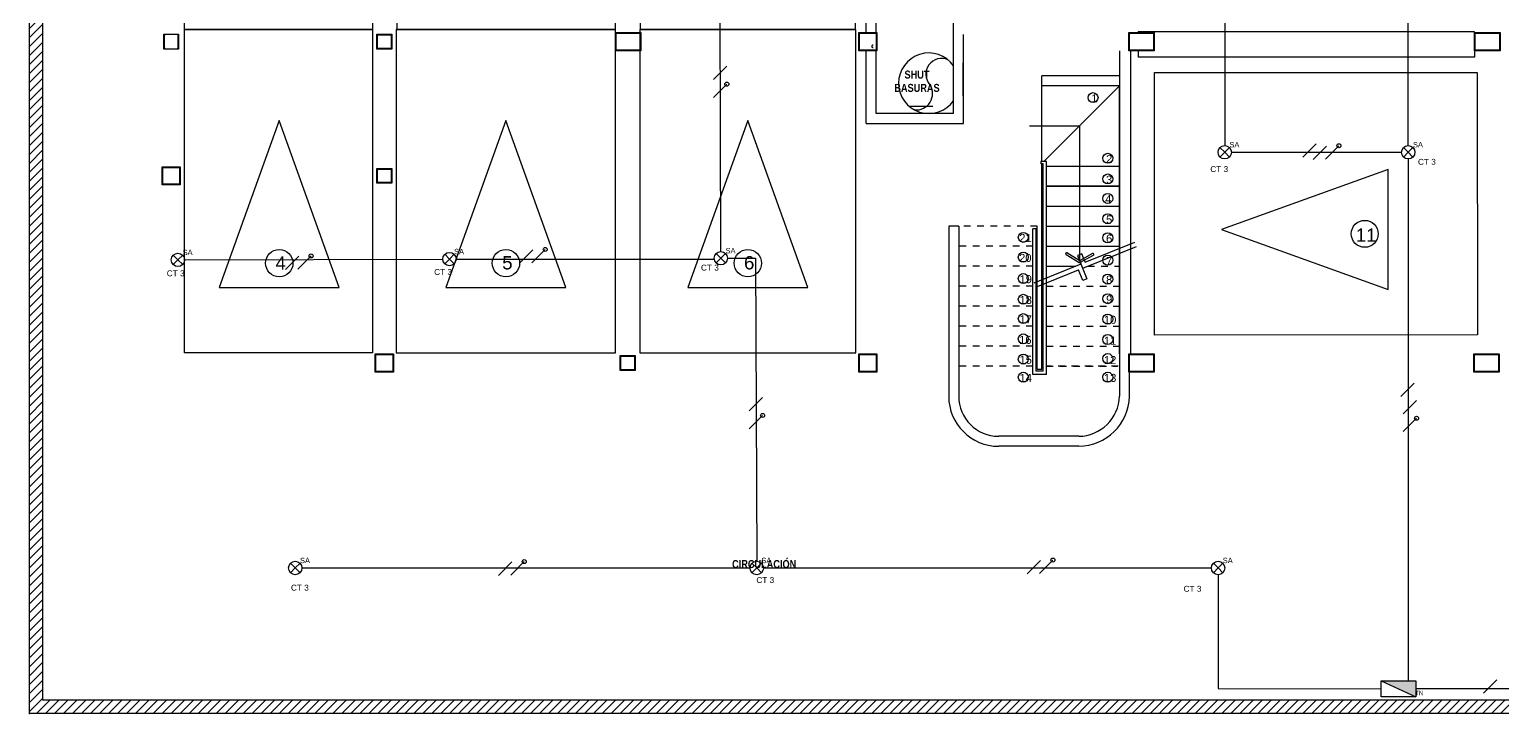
# Model space of a CAD drawing. Header units: metres. Extents: x 0 to 113, y -32 to 21.
# Drawn here: x 19.66 to 41.75, y -32.21 to -21.96 of the extents above; entities that cross this region are included whole.
import ezdxf

# ---------------------------------------------------------------- set-up
doc = ezdxf.new("R2010")
doc.units = ezdxf.units.M
doc.header["$LTSCALE"] = 0.5
doc.linetypes.add('HIDDEN2', pattern=[4.7625, 3.175, -1.5875])
for name, color, linetype in [('EDIFICIO', 8, 'Continuous'), ('FASES', 7, 'Continuous'), ('LUMINARIA', 1, 'Continuous'), ('PUNTO LUMINARIA', 7, 'Continuous'), ('TABLA', 7, 'Continuous'), ('TABLERO', 7, 'Continuous'), ('TUBERIA-TECHO-PARED', 7, 'Continuous')]:
    doc.layers.add(name, color=color, linetype=linetype)
doc.styles.get("Standard").update_dxf_attribs({"font": 'arial.ttf'})

# ---------------------------------------------------------------- blocks, each defined once
blk = doc.blocks.new('A$C1977046D')
for points in [[(0.583, 0.135), (0.606, 0.037), (0.654, 0.049), (0.591, 0.317), (0.64, 0.328), (0.669, 0.206)], [(0.62, 0.195), (0, 0.049)], [(1.173, 0.274), (0.631, 0.146)], [(1.161, 0.322), (0.669, 0.206)], [(0.583, 0.135), (0.011, 0)]]:
    blk.add_lwpolyline(points)
blk = doc.blocks.new('*U151')
at = {"layer": 'LUMINARIA'}
for q in [(-0.071, 0.071), (-0.071, -0.071), (0.071, 0.071), (0.071, -0.071)]:
    blk.add_line((0, 0), q, dxfattribs=at)
blk.add_circle((0, 0), 0.1, dxfattribs=at)
blk = doc.blocks.new('*U152')
at = {"layer": 'LUMINARIA'}
for q in [(-0.071, 0.071), (-0.071, -0.071), (0.071, 0.071), (0.071, -0.071)]:
    blk.add_line((0, 0), q, dxfattribs=at)
blk.add_circle((0, 0), 0.1, dxfattribs=at)
blk = doc.blocks.new('*U153')
at = {"layer": 'LUMINARIA'}
for q in [(-0.071, 0.071), (-0.071, -0.071), (0.071, 0.071), (0.071, -0.071)]:
    blk.add_line((0, 0), q, dxfattribs=at)
blk.add_circle((0, 0), 0.1, dxfattribs=at)
blk = doc.blocks.new('*U154')
at = {"layer": 'LUMINARIA'}
for q in [(-0.071, 0.071), (-0.071, -0.071), (0.071, 0.071), (0.071, -0.071)]:
    blk.add_line((0, 0), q, dxfattribs=at)
blk.add_circle((0, 0), 0.1, dxfattribs=at)
blk = doc.blocks.new('*U155')
at = {"layer": 'LUMINARIA'}
for q in [(-0.071, 0.071), (-0.071, -0.071), (0.071, 0.071), (0.071, -0.071)]:
    blk.add_line((0, 0), q, dxfattribs=at)
blk.add_circle((0, 0), 0.1, dxfattribs=at)
blk = doc.blocks.new('*U166')
at = {"layer": 'LUMINARIA'}
for q in [(-0.071, 0.071), (-0.071, -0.071), (0.071, 0.071), (0.071, -0.071)]:
    blk.add_line((0, 0), q, dxfattribs=at)
blk.add_circle((0, 0), 0.1, dxfattribs=at)
blk = doc.blocks.new('*U167')
at = {"layer": 'LUMINARIA'}
for q in [(-0.071, 0.071), (-0.071, -0.071), (0.071, 0.071), (0.071, -0.071)]:
    blk.add_line((0, 0), q, dxfattribs=at)
blk.add_circle((0, 0), 0.1, dxfattribs=at)
blk = doc.blocks.new('*U176')
at = {"layer": 'LUMINARIA'}
for q in [(-0.071, 0.071), (-0.071, -0.071), (0.071, 0.071), (0.071, -0.071)]:
    blk.add_line((0, 0), q, dxfattribs=at)
blk.add_circle((0, 0), 0.1, dxfattribs=at)
blk = doc.blocks.new('Tablero')
at = {"layer": 'TABLERO'}
h = blk.add_hatch(color=256, dxfattribs=at)
h.dxf.hatch_style = 1
h.paths.add_polyline_path([(-0.262, 0.12), (0.262, -0.12), (0.262, 0.12)])
blk.add_line((-0.262, 0.12), (0.262, -0.12), dxfattribs=at)
blk.add_lwpolyline([(0.262, -0.12), (-0.262, -0.12), (-0.262, 0.12), (0.262, 0.12)], close=True, dxfattribs=at)
blk = doc.blocks.new('FASE')
at = {"layer": 'FASES', "ltscale": 0.5}
blk.add_line((-0.1, -0.1), (0.1, 0.1), dxfattribs=at)
blk = doc.blocks.new('FASE NEUTRO')
at = {"layer": 'FASES', "ltscale": 0.5}
h = blk.add_hatch(dxfattribs=at)
h.set_pattern_fill('ANGLE', color=256)
h.set_pattern_definition([(0, (0, 0), (0, 6.985), [5.08, -1.905]), (90, (0, 0), (-6.985, 4e-16), [5.08, -1.905])])
h.paths.add_polyline_path([(0.07, 0.1, 1), (0.13, 0.1, 1)])
blk.add_lwpolyline([(-0.1, -0.1), (0.1, 0.1)], dxfattribs=at)
blk.add_circle((0.1, 0.1), 0.03, dxfattribs=at)

msp = doc.modelspace()

# ---------------------------------------------------------------- hatches: boundary and pattern name
at = {"layer": 'EDIFICIO'}
h = msp.add_hatch(dxfattribs=at)
h.set_pattern_fill('ANSI31', color=252, scale=0.03, style=0)
h.set_pattern_definition([(45, (-695.46298, -1140.23354), (-0.067351921, 0.067351921), [])])
h.paths.add_polyline_path([(50.625, -9.787), (19.658, -9.787), (19.658, -12.619), (19.658, -18.056), (19.658, -32.21), (41.512, -32.21), (55.528, -32.21), (55.528, -15.141, 0.387418)])
h.paths.add_polyline_path([(50.616, -9.987, -0.386911), (55.328, -15.142), (55.328, -32.01), (41.512, -32.01), (19.858, -32.01), (19.858, -18.056), (19.858, -12.619), (19.858, -9.987)], flags=16)

# ---------------------------------------------------------------- linework, layer by layer
at = {"layer": 'EDIFICIO', "color": 252}
for p, q in [((32.208, -22.004), (32.208, -18.38)), ((32.358, -22.004), (32.358, -18.38)), ((33.519, -23.218), (33.519, -18.529)), ((21.885, -22.038), (21.885, -22.242)), ((21.885, -22.038), (21.885, -22.242)), ((33.667, -23.368), (33.667, -22.036)), ((36.288, -22.002), (36.288, -21.993)), ((41.335, -21.993), (36.289, -21.993)), ((41.335, -22.002), (41.335, -21.993)), ((21.874, -22.242), (21.885, -22.242)), ((21.874, -22.242), (21.885, -22.242)), ((32.208, -23.368), (32.208, -22.278)), ((32.358, -23.218), (32.358, -22.278)), ((36.008, -22.278), (36.008, -26.82)), ((36.174, -22.278), (36.174, -26.82)), ((36.288, -22.278), (36.288, -22.373)), ((41.335, -22.278), (41.335, -22.373)), ((33.657, -22.458), (33.657, -22.954)), ((41.335, -22.373), (36.288, -22.373)), ((36.008, -22.655), (34.845, -22.655)), ((34.845, -22.805), (34.845, -22.655)), ((34.845, -23.938), (34.845, -22.805)), ((36.008, -22.805), (34.845, -22.805)), ((34.875, -23.938), (36.008, -22.805)), ((36.008, -26.82), (36.008, -22.805)), ((32.208, -23.368), (33.667, -23.368)), ((33.519, -23.218), (32.358, -23.218)), ((33.657, -23.306), (33.657, -23.306)), ((33.667, -23.296), (33.667, -23.296)), ((35.408, -23.405), (34.658, -23.405)), ((35.408, -23.405), (35.408, -25.422)), ((34.914, -23.938), (34.83, -23.938)), ((34.83, -23.938), (34.83, -23.973)), ((34.864, -23.973), (34.83, -23.973)), ((34.845, -27.05), (34.845, -23.973)), ((34.845, -24.005), (34.864, -24.005)), ((34.864, -27.078), (34.864, -23.973)), ((34.914, -27.128), (34.914, -23.938)), ((34.914, -24.005), (36.008, -24.005)), ((34.864, -24.305), (34.845, -24.305)), ((34.914, -24.305), (36.008, -24.305)), ((34.914, -24.305), (36.008, -24.305)), ((34.914, -24.305), (36.008, -24.305)), ((36.008, -24.305), (34.914, -24.305)), ((34.845, -24.605), (34.864, -24.605)), ((34.914, -24.605), (36.008, -24.605)), ((33.596, -24.905), (33.446, -24.905)), ((34.706, -27.128), (34.706, -24.944)), ((34.756, -24.944), (34.706, -24.944)), ((34.756, -27.078), (34.756, -24.944)), ((34.774, -27.05), (34.774, -24.905)), ((34.845, -24.905), (34.864, -24.905)), ((34.914, -24.905), (36.008, -24.905)), ((34.845, -25.205), (34.864, -25.205)), ((34.914, -25.205), (36.008, -25.205)), ((34.845, -25.505), (34.864, -25.505)), ((34.914, -25.505), (35.351, -25.505)), ((34.845, -25.805), (34.864, -25.805)), ((34.845, -26.105), (34.864, -26.105)), ((34.845, -26.405), (34.864, -26.405)), ((34.774, -26.705), (34.756, -26.705)), ((34.845, -26.705), (34.864, -26.705)), ((34.845, -26.705), (34.864, -26.705)), ((34.914, -27.128), (34.706, -27.128)), ((34.756, -27.005), (34.774, -27.005)), ((34.864, -27.078), (34.756, -27.078)), ((34.774, -27.05), (34.845, -27.05)), ((34.845, -27.005), (34.864, -27.005)), ((34.845, -27.005), (34.864, -27.005)), ((34.845, -27.005), (34.864, -27.005)), ((34.845, -27.005), (34.864, -27.005)), ((36.158, -27.46), (36.158, -27.095))]:
    msp.add_line(p, q, dxfattribs=at)
at = {"layer": 'EDIFICIO', "color": 252, "linetype": 'Continuous'}
msp.add_line((33.446, -24.905), (33.446, -27.01), dxfattribs=at)
at = {"layer": 'EDIFICIO', "color": 252, "linetype": 'Continuous', "ltscale": 0.03}
for p, q in [((33.596, -24.905), (33.596, -27.005)), ((36.008, -26.82), (36.008, -27.455)), ((33.446, -27.005), (33.446, -27.455)), ((33.596, -27.005), (33.596, -27.455)), ((35.396, -28.055), (34.196, -28.055)), ((35.396, -28.205), (34.196, -28.205))]:
    msp.add_line(p, q, dxfattribs=at)
at = {"layer": 'EDIFICIO', "color": 252, "linetype": 'HIDDEN2', "ltscale": 0.03}
for p, q in [((34.774, -24.905), (33.596, -24.905)), ((34.706, -25.205), (33.596, -25.205)), ((34.774, -25.205), (34.756, -25.205)), ((34.706, -25.505), (33.596, -25.505)), ((34.706, -25.505), (33.596, -25.505)), ((34.774, -25.505), (34.756, -25.505)), ((35.533, -25.505), (36.008, -25.505)), ((34.706, -25.805), (33.596, -25.805)), ((34.914, -25.805), (36.008, -25.805)), ((34.706, -26.105), (33.596, -26.105)), ((34.914, -26.105), (36.008, -26.105)), ((34.706, -26.405), (33.596, -26.405)), ((34.914, -26.405), (36.008, -26.405)), ((34.706, -26.705), (33.596, -26.705)), ((34.914, -26.705), (36.008, -26.705)), ((34.706, -27.005), (33.596, -27.005)), ((35.988, -27.005), (34.914, -27.005)), ((34.914, -27.005), (35.978, -27.005))]:
    msp.add_line(p, q, dxfattribs=at)
at = {"layer": 'EDIFICIO', "color": 252, "ltscale": 0.6}
for p, q in [((34.774, -27.005), (34.756, -27.005)), ((34.864, -27.005), (34.845, -27.005)), ((34.864, -27.005), (34.845, -27.005))]:
    msp.add_line(p, q, dxfattribs=at)
at = {"layer": 'EDIFICIO', "color": 252}
msp.add_lwpolyline([(55.528, -15.141), (55.528, -32.21), (41.512, -32.21), (19.658, -32.21), (19.658, -18.056), (19.658, -12.619), (19.658, -9.787), (50.625, -9.787, -0.387418), (55.528, -15.141)], format="xyb", dxfattribs=at)
msp.add_lwpolyline([(55.528, -15.141), (55.528, -32.21), (41.512, -32.21), (19.658, -32.21), (19.658, -18.056), (19.658, -12.619), (19.658, -9.787), (50.625, -9.787, -0.387418), (55.528, -15.141)], format="xyb", dxfattribs=at)
msp.add_lwpolyline([(55.528, -15.141), (55.528, -32.21), (41.512, -32.21), (19.658, -32.21), (19.658, -18.056), (19.658, -12.619), (19.658, -9.787), (50.625, -9.787, -0.387418), (55.528, -15.141)], format="xyb", dxfattribs=at)
for points in [[(55.328, -15.142), (55.328, -32.01), (41.512, -32.01), (19.858, -32.01), (19.858, -18.056), (19.858, -12.619), (19.858, -9.987), (50.616, -9.987, -0.386911)], [(35.206, -25.329), (35.402, -25.449, 0.267949), (35.415, -25.449), (35.617, -25.339, 0.414214), (35.622, -25.322), (35.622, -25.322, 0.414214), (35.605, -25.317), (35.416, -25.421, -0.267949), (35.403, -25.42), (35.219, -25.308, 0.414214), (35.202, -25.312), (35.202, -25.312, 0.414214)]]:
    msp.add_lwpolyline(points, format="xyb", close=True, dxfattribs=at)
for points in [[(21.981, -17.118), (24.802, -17.118), (24.802, -21.961), (21.981, -21.961)], [(28.447, -17.118), (25.168, -17.118), (25.168, -21.961), (28.447, -21.961)], [(32.047, -17.118), (28.816, -17.117), (28.816, -21.96), (32.047, -21.96)], [(21.671, -22.028), (21.895, -22.028), (21.895, -22.252), (21.671, -22.252)], [(21.981, -21.961), (24.802, -21.961), (24.802, -26.804), (21.981, -26.804)], [(24.869, -22.029), (25.093, -22.029), (25.093, -22.253), (24.869, -22.253)], [(24.879, -22.039), (25.083, -22.039), (25.083, -22.243), (24.879, -22.243)], [(28.447, -21.961), (25.158, -21.961), (25.158, -26.804), (28.447, -26.804)], [(28.827, -22.279), (28.447, -22.279), (28.447, -22.003), (28.827, -22.003)], [(32.052, -21.96), (28.813, -21.96), (28.813, -26.804), (32.053, -26.804)], [(32.369, -22.278), (32.096, -22.278), (32.096, -22.004), (32.369, -22.004)], [(32.369, -22.278), (32.096, -22.278), (32.096, -22.004), (32.369, -22.004)], [(36.53, -22.278), (36.149, -22.278), (36.149, -22.002), (36.53, -22.002)], [(41.716, -22.278), (41.335, -22.278), (41.335, -22.002), (41.716, -22.002)], [(36.531, -26.538), (36.531, -22.605), (41.374, -22.605), (41.376, -26.537)], [(23.405, -23.325), (22.505, -25.825), (24.305, -25.825)], [(26.805, -23.325), (25.905, -25.825), (27.705, -25.825)], [(30.433, -23.325), (29.533, -25.825), (31.333, -25.825)], [(21.647, -24.015), (21.92, -24.015), (21.92, -24.289), (21.647, -24.289)], [(21.647, -24.015), (21.92, -24.015), (21.92, -24.289), (21.647, -24.289)], [(24.87, -24.04), (25.094, -24.04), (25.094, -24.264), (24.87, -24.264)], [(24.88, -24.05), (25.084, -24.05), (25.084, -24.254), (24.88, -24.254)], [(37.539, -24.957), (40.039, -25.857), (40.039, -24.057)], [(24.845, -26.82), (25.118, -26.82), (25.118, -27.094), (24.845, -27.094)], [(24.845, -26.82), (25.118, -26.82), (25.118, -27.094), (24.845, -27.094)], [(24.845, -26.82), (25.118, -26.82), (25.118, -27.094), (24.845, -27.094)], [(28.52, -26.846), (28.744, -26.846), (28.744, -27.07), (28.52, -27.07)], [(28.53, -26.856), (28.734, -26.856), (28.734, -27.06), (28.53, -27.06)], [(32.096, -26.82), (32.369, -26.82), (32.369, -27.094), (32.096, -27.094)], [(32.096, -26.82), (32.369, -26.82), (32.369, -27.094), (32.096, -27.094)], [(32.096, -26.82), (32.369, -26.82), (32.369, -27.094), (32.096, -27.094)], [(32.096, -26.82), (32.369, -26.82), (32.369, -27.094), (32.096, -27.094)], [(36.53, -27.095), (36.149, -27.095), (36.149, -26.819), (36.53, -26.819)], [(41.703, -27.095), (41.322, -27.095), (41.322, -26.819), (41.703, -26.819)]]:
    msp.add_lwpolyline(points, close=True, dxfattribs=at)
for points in [[(21.691, -22.242), (21.681, -22.242), (21.681, -22.038), (21.691, -22.038)], [(25.072, -22.039), (25.083, -22.039), (25.083, -22.243), (25.072, -22.243)], [(25.072, -22.039), (25.083, -22.039), (25.083, -22.243), (25.072, -22.243)], [(28.817, -22.269), (28.457, -22.269), (28.457, -22.013), (28.817, -22.013), (28.817, -22.269)], [(32.359, -22.268), (32.106, -22.268), (32.106, -22.014), (32.359, -22.014), (32.359, -22.268)], [(32.359, -22.268), (32.106, -22.268), (32.106, -22.014), (32.359, -22.014), (32.359, -22.268)], [(36.52, -22.268), (36.159, -22.268), (36.159, -22.012), (36.52, -22.012), (36.52, -22.268)], [(36.52, -22.268), (36.159, -22.268), (36.159, -22.012), (36.52, -22.012), (36.52, -22.268)], [(41.706, -22.268), (41.345, -22.268), (41.345, -22.012), (41.706, -22.012), (41.706, -22.268)], [(41.706, -22.268), (41.345, -22.268), (41.345, -22.012), (41.706, -22.012), (41.706, -22.268)], [(41.706, -22.268), (41.345, -22.268), (41.345, -22.012), (41.706, -22.012), (41.706, -22.268)], [(21.657, -24.025), (21.91, -24.025), (21.91, -24.279), (21.657, -24.279), (21.657, -24.025)], [(21.657, -24.025), (21.91, -24.025), (21.91, -24.279), (21.657, -24.279), (21.657, -24.025)], [(24.855, -26.83), (25.108, -26.83), (25.108, -27.084), (24.855, -27.084), (24.855, -26.83)], [(24.855, -26.83), (25.108, -26.83), (25.108, -27.084), (24.855, -27.084), (24.855, -26.83)], [(32.106, -26.83), (32.359, -26.83), (32.359, -27.084), (32.106, -27.084), (32.106, -26.83)], [(32.106, -26.83), (32.359, -26.83), (32.359, -27.084), (32.106, -27.084), (32.106, -26.83)], [(32.106, -26.83), (32.359, -26.83), (32.359, -27.084), (32.106, -27.084), (32.106, -26.83)], [(36.52, -27.085), (36.159, -27.085), (36.159, -26.829), (36.52, -26.829), (36.52, -27.085)], [(41.693, -27.085), (41.332, -27.085), (41.332, -26.829), (41.693, -26.829), (41.693, -27.085)]]:
    msp.add_lwpolyline(points, dxfattribs=at)
at = {"layer": 'EDIFICIO', "color": 252, "linetype": 'ByBlock'}
for centre in [(35.611, -22.98), (35.832, -23.889), (35.832, -24.199), (35.832, -24.49), (35.832, -24.795), (34.565, -25.074), (35.832, -25.081), (34.565, -25.37), (35.832, -25.416), (34.565, -25.691), (34.565, -25.691), (35.832, -25.699), (34.565, -26.002), (34.565, -26.002), (35.832, -25.993), (34.565, -26.292), (34.565, -26.292), (35.832, -26.299), (34.565, -26.596), (34.565, -26.596), (35.832, -26.605), (34.565, -26.898), (34.565, -26.898), (35.832, -26.89), (34.565, -27.17), (35.832, -27.17)]:
    msp.add_circle(centre, 0.0748, dxfattribs=at)
at = {"layer": 'EDIFICIO', "color": 252}
for centre, radius in [((39.687, -25.021), 0.202), ((23.405, -25.46), 0.205), ((26.805, -25.46), 0.205), ((30.433, -25.46), 0.205)]:
    msp.add_circle(centre, radius, dxfattribs=at)
for centre, radius, start, end in [((32.31, -22.212), 0.0186, 78.2165, 281.7835), ((33.147, -22.764), 0.454, 35.1549, 324.8451), ((33.338, -22.627), 0.235, 64.8034, 222.605), ((32.957, -22.918), 0.247, 263.9553, 32.4495), ((32.959, -123.981), 100.868, 89.85762, 90.05073)]:
    msp.add_arc(centre, radius, start, end, dxfattribs=at)
at = {"layer": 'EDIFICIO', "color": 252, "linetype": 'Continuous', "ltscale": 0.03}
for centre, radius, start, end in [((34.196, -27.455), 0.75, 180, 270), ((34.196, -27.455), 0.6, 180, 270), ((35.388, -27.434), 0.621, 270.7897, 358.0931), ((35.388, -27.434), 0.771, 270.7897, 358.0931)]:
    msp.add_arc(centre, radius, start, end, dxfattribs=at)
at = {"layer": 'PUNTO LUMINARIA'}
for p in [(37.586, -23.799, 2.924), (40.339, -23.799, 2.924), (25.957, -25.399, 2.924), (30.028, -25.387, 2.924), (21.885, -25.412, 2.924), (23.645, -30.029, 2.924), (30.566, -30.029, 2.924), (37.487, -30.029, 2.924), (19.658, -32.21, 3.2)]:
    msp.add_point(p, dxfattribs=at)
at = {"layer": 'TUBERIA-TECHO-PARED', "ltscale": 0.5, "elevation": 2.924}
for points in [[(37.586, -18.374), (37.586, -23.699)], [(40.339, -23.699), (40.339, -18.374)], [(30.028, -25.287), (30.011, -19.838)], [(37.686, -23.799), (40.239, -23.799)], [(40.339, -23.899), (40.339, -31.721)], [(21.985, -25.412), (25.857, -25.399)], [(26.057, -25.399), (29.928, -25.399)], [(30.128, -25.387), (30.546, -25.387), (30.566, -29.929)], [(23.745, -30.029), (30.466, -30.029)], [(30.666, -30.029), (37.387, -30.029)], [(37.487, -30.129), (37.487, -31.837), (39.934, -31.839)], [(44.408, -30.129), (44.408, -31.84), (40.453, -31.839)]]:
    msp.add_lwpolyline(points, dxfattribs=at)

# ---------------------------------------------------------------- block references
at = {"layer": 'EDIFICIO', "color": 252, "xscale": 1.365000000000008, "yscale": 1.365000000000008, "zscale": 1.365000000000008, "rotation": 188.714916046796}
msp.add_blockref('A$C1977046D', (36.252, -25.145), dxfattribs=at)
at = {"layer": 'FASES', "ltscale": 0.5}
for name, p in [('FASE', (30.018, -22.609)), ('FASE NEUTRO', (30.018, -22.878, 2.51)), ('FASE', (38.859, -23.771)), ('FASE', (39.015, -23.805)), ('FASE NEUTRO', (39.199, -23.8)), ('FASE', (23.597, -25.457)), ('FASE NEUTRO', (23.781, -25.452)), ('FASE', (27.11, -25.36)), ('FASE NEUTRO', (27.294, -25.355)), ('FASE', (40.326, -27.358)), ('FASE', (30.555, -27.575)), ('FASE', (40.364, -27.617)), ('FASE NEUTRO', (30.555, -27.843, 2.51)), ('FASE NEUTRO', (40.364, -27.885, 2.51)), ('FASE', (26.795, -30.039)), ('FASE NEUTRO', (26.979, -30.034)), ('FASE', (34.725, -30.015)), ('FASE NEUTRO', (34.909, -30.01)), ('FASE', (41.569, -31.804))]:
    msp.add_blockref(name, p, dxfattribs=at)
at = {"layer": 'LUMINARIA'}
for name, p in [('*U154', (37.586, -23.799, 2.924)), ('*U155', (40.339, -23.799, 2.924)), ('*U151', (21.885, -25.412, 2.924)), ('*U152', (25.957, -25.399, 2.924)), ('*U153', (30.028, -25.387, 2.924)), ('*U166', (23.645, -30.029, 2.924)), ('*U176', (30.566, -30.029, 2.924)), ('*U167', (37.487, -30.029, 2.924))]:
    msp.add_blockref(name, p, dxfattribs=at)
at = {"layer": 'TABLA', "xscale": 0.990470253042132, "yscale": 0.990470253042132, "zscale": 0.990470253042132}
msp.add_blockref('Tablero', (40.193, -31.839), dxfattribs=at)

# ---------------------------------------------------------------- texts
at = {"layer": 'EDIFICIO', "color": 252}
for s, insert, char_height, width, attachment_point in [('{\\fArial Narrow|b1|i0|c0|p34;SHUT BASURAS}', (32.97, -22.735), 0.12, 0.73584, 5), ('11', (39.552, -25.14), 0.2, 0.14894, 7), ('4', (23.348, -25.557), 0.2, 0.14894, 7), ('5', (26.749, -25.557), 0.2, 0.14894, 7), ('6', (30.376, -25.557), 0.2, 0.14894, 7), ('{\\fArial Narrow|b1|i0|c0|p34;CIRCULACIÓN}', (30.678, -29.971), 0.12, 0.95878, 5)]:
    msp.add_mtext(s, dxfattribs=dict(at, insert=insert, char_height=char_height, width=width, attachment_point=attachment_point))
at = {"layer": 'EDIFICIO', "color": 252, "linetype": 'ByBlock', "char_height": 0.12, "width": 0.47977, "attachment_point": 1}
for s, insert in [('1', (35.585, -22.93)), ('2', (35.806, -23.839)), ('3', (35.806, -24.149)), ('4', (35.793, -24.44)), ('5', (35.806, -24.746)), ('21', (34.505, -25.024)), ('6', (35.806, -25.031)), ('20', (34.502, -25.322)), ('7', (35.806, -25.367)), ('19', (34.508, -25.641)), ('8', (35.806, -25.649)), ('13', (34.508, -25.952)), ('18', (34.508, -25.952)), ('9', (35.806, -25.944)), ('17', (34.508, -26.242)), ('10', (35.774, -26.249)), ('16', (34.502, -26.55)), ('11', (35.774, -26.563)), ('15', (34.508, -26.848)), ('12', (35.774, -26.853)), ('14', (34.508, -27.12)), ('13', (35.775, -27.12))]:
    msp.add_mtext(s, dxfattribs=dict(at, insert=insert))
at = {"layer": 'LUMINARIA'}
for p in [(37.37, -24.095), (40.485, -23.986), (21.717, -25.657), (25.728, -25.636), (29.73, -25.571), (30.561, -30.254), (23.58, -30.368), (36.969, -30.385)]:
    msp.add_text('CT 3', height=0.0884, dxfattribs=at).set_placement(p)
at = {"layer": 'TABLA', "ltscale": 0.5, "char_height": 0.08, "attachment_point": 1}
for insert in [(37.657, -23.645, 2.924), (40.41, -23.645, 2.924), (21.956, -25.259, 2.924), (26.027, -25.246, 2.924), (30.099, -25.233, 2.924), (23.716, -29.876, 2.924), (30.637, -29.876, 5.848), (37.557, -29.876, 2.924)]:
    msp.add_mtext_dynamic_manual_height_columns('SA', width=0.13475, gutter_width=12.5, heights=[0], dxfattribs=dict(at, insert=insert))
at = {"layer": 'TABLA', "insert": (40.441, -31.869), "char_height": 0.0665, "attachment_point": 1}
msp.add_mtext_dynamic_manual_height_columns('TN', width=0.06653, gutter_width=0.333, heights=[0], dxfattribs=at)

doc.saveas('drawing.dxf')
